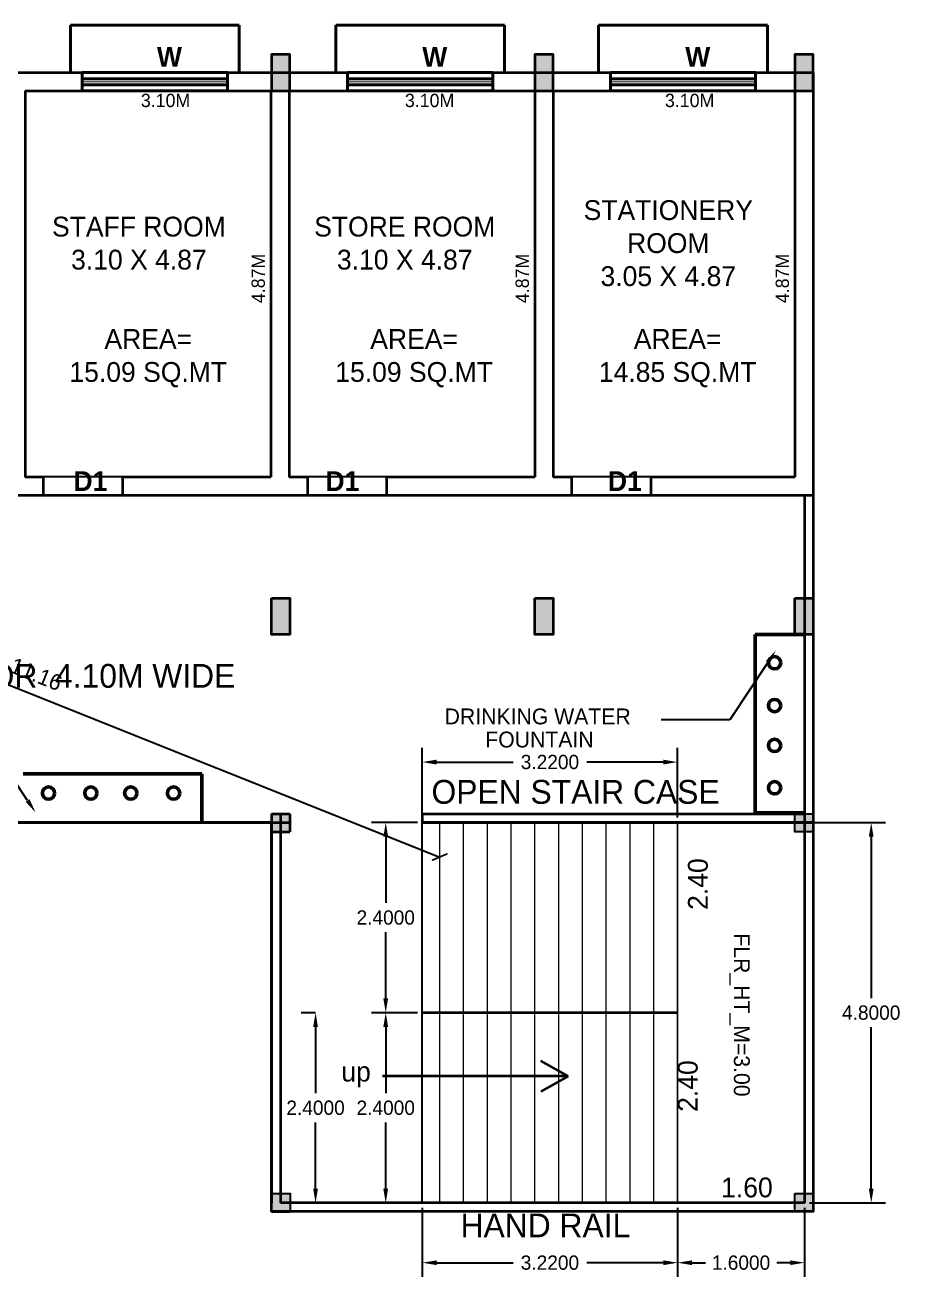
# Model space of a CAD drawing. Header units: metres. Extents: x 6102588 to 6102903, y -6660468 to -6660379.
# Drawn here: x 6102745.3 to 6102756.35, y -6660445.82 to -6660430.03 of the extents above; entities that cross this region are included whole.
import ezdxf
from ezdxf import colors
from ezdxf.entities.mleader import LeaderData, LeaderLine
from ezdxf.math import Vec2, Vec3

# ---------------------------------------------------------------- set-up
doc = ezdxf.new("R2010")
doc.units = ezdxf.units.M
doc.header["$LTSCALE"] = 500
doc.header["$MEASUREMENT"] = 0
doc.linetypes.add('DASHED2', pattern=[0.375, 0.25, -0.125])
doc.linetypes.add('PHANTOM2', pattern=[1.25, 0.625, -0.125, 0.125, -0.125, 0.125, -0.125])
doc.layers.get('0').update_dxf_attribs({"linetype": 'CONTINUOUS'})
doc.layers.get('Defpoints').update_dxf_attribs({"linetype": 'CONTINUOUS'})
doc.layers.add('BLK_1_FLR_0_BLT_UP_AREA', color=26, linetype='CONTINUOUS', plot=False)
for name, color, linetype in [('BLK_1_FLR_0_CARPET_AREA', 3, 'CONTINUOUS'), ('BLK_1_FLR_0_EXIT_WIDTH_STAIR', 1, 'CONTINUOUS'), ('BLK_1_FLR_0_REGULAR_ROOM_1', 117, 'CONTINUOUS'), ('BLK_1_FLR_0_STAIR_2', 1, 'CONTINUOUS'), ('COLUMN', 2, 'CONTINUOUS')]:
    doc.layers.add(name, color=color, linetype=linetype)
for name, color, linetype, lineweight in [('BLK_1_FLR_0_STAIR_2_FLIGHT_1', 7, 'CONTINUOUS', 0), ('BLK_1_FLR_0_STAIR_2_FLIGHT_2', 7, 'CONTINUOUS', 0), ('BLK_1_FLR_0_STAIR_2_LANDING_1', 7, 'CONTINUOUS', 0), ('DIST_EXIT', 7, 'CONTINUOUS', 0)]:
    doc.layers.add(name, color=color, linetype=linetype, lineweight=lineweight)
doc.styles.add('gautham', font='arial.ttf')
doc.styles.get("Standard").update_dxf_attribs({"font": 'GOTHIC.TTF'})
doc.styles.add('USA TEXT', font='GOTHIC.TTF')
doc.dimstyles.new('1-100-ED', dxfattribs={"dimtxt": 0.2, "dimasz": 0.15, "dimexe": 0.18, "dimexo": 0.0625, "dimgap": 0.15, "dimtad": 1, "dimzin": 0, "dimdsep": 46, "dimtxsty": 'USA TEXT', "dimblk": 'ARCHTICK', "dimcen": 0.1, "dimse1": 1, "dimse2": 1, "dimclrd": 256, "dimclrt": 256, "dimadec": 0, "dimazin": 0, "dimtfac": 1, "dimtofl": 0, "dimtmove": 0, "dimatfit": 3, "dimldrblk": 'ARCHTICK', "dimfxl": 0, "dimtolj": 1, "dimtzin": 0, "dimarcsym": 0})
doc.dimstyles.get("Standard").update_dxf_attribs({"dimtxt": 0.18, "dimasz": 0.18, "dimexe": 0.18, "dimexo": 0.0625, "dimgap": 0.09, "dimtad": 0, "dimtih": 1, "dimtoh": 1, "dimdec": 4, "dimzin": 0, "dimdsep": 46, "dimtxsty": 'Standard', "dimcen": 0.09, "dimadec": 0, "dimazin": 0, "dimtfac": 1, "dimtdec": 4, "dimtofl": 0, "dimtmove": 0, "dimatfit": 3, "dimfxl": 0, "dimtolj": 1, "dimtzin": 0, "dimarcsym": 0})

# ---------------------------------------------------------------- blocks, each defined once
blk = doc.blocks.new('A$C3D6C2CD6')
at = {"layer": 'COLUMN'}
blk.add_hatch(color=256, dxfattribs=at).paths.add_polyline_path([(0.23, 0.23), (0, 0.23), (0, 0), (0.23, 0)])
blk.add_lwpolyline([(0, 0.23), (0.23, 0.23), (0.23, 0), (0, 0)], close=True, dxfattribs=at)
blk = doc.blocks.new('*D8')
at = {"layer": 'BLK_1_FLR_0_EXIT_WIDTH_STAIR', "color": 0, "linetype": 'ByBlock', "lineweight": -2}
for p, q in [((6102748.967, -6660442.487), (6102748.787, -6660442.487)), ((6102748.967, -6660442.667), (6102748.967, -6660443.502)), ((6102748.967, -6660444.707), (6102748.967, -6660443.871)), ((6102748.967, -6660444.887), (6102748.787, -6660444.887))]:
    blk.add_line(p, q, dxfattribs=at)
at = {"layer": 'BLK_1_FLR_0_EXIT_WIDTH_STAIR', "color": 0, "linetype": 'ByBlock'}
for points in [[(6102748.937, -6660442.667), (6102748.997, -6660442.667), (6102748.967, -6660442.487)], [(6102748.937, -6660444.707), (6102748.997, -6660444.707), (6102748.967, -6660444.887)]]:
    blk.add_solid(points, dxfattribs=at)
at = {"layer": 'Defpoints', "color": 0, "linetype": 'ByBlock'}
for p in [(6102750.313, -6660442.487), (6102748.967, -6660444.887), (6102750.313, -6660444.887)]:
    blk.add_point(p, dxfattribs=at)
at = {"layer": 'BLK_1_FLR_0_EXIT_WIDTH_STAIR', "color": 0, "linetype": 'ByBlock', "lineweight": 35, "insert": (6102748.967, -6660443.687), "char_height": 0.18, "attachment_point": 5}
blk.add_mtext('\\A1;2.4000', dxfattribs=at)
blk = doc.blocks.new('*D22')
at = {"layer": 'BLK_1_FLR_0_STAIR_2_FLIGHT_2', "color": 0, "linetype": 'Continuous', "lineweight": -2}
for p, q in [((6102750.313, -6660440.024), (6102750.313, -6660439.145)), ((6102753.533, -6660440.024), (6102753.533, -6660439.145)), ((6102750.493, -6660439.325), (6102751.46, -6660439.325)), ((6102753.353, -6660439.325), (6102752.387, -6660439.325))]:
    blk.add_line(p, q, dxfattribs=at)
at = {"layer": 'BLK_1_FLR_0_STAIR_2_FLIGHT_2', "color": 0, "linetype": 'Continuous'}
for points in [[(6102750.493, -6660439.295), (6102750.493, -6660439.355), (6102750.313, -6660439.325)], [(6102753.353, -6660439.295), (6102753.353, -6660439.355), (6102753.533, -6660439.325)]]:
    blk.add_solid(points, dxfattribs=at)
at = {"layer": 'Defpoints', "color": 0, "linetype": 'Continuous'}
for p in [(6102753.533, -6660439.325), (6102750.313, -6660440.087), (6102753.533, -6660440.087)]:
    blk.add_point(p, dxfattribs=at)
at = {"layer": 'BLK_1_FLR_0_STAIR_2_FLIGHT_2', "color": 0, "linetype": 'Continuous', "insert": (6102751.923, -6660439.325), "char_height": 0.18, "attachment_point": 5}
blk.add_mtext('\\A1;3.2200', dxfattribs=at)
blk = doc.blocks.new('*D23')
at = {"layer": 'BLK_1_FLR_0_STAIR_2_LANDING_1', "color": 0, "linetype": 'Continuous', "lineweight": -2}
for p, q in [((6102755.196, -6660440.087), (6102756.155, -6660440.087)), ((6102755.975, -6660440.267), (6102755.975, -6660442.302)), ((6102755.975, -6660444.707), (6102755.975, -6660442.671)), ((6102755.196, -6660444.887), (6102756.155, -6660444.887))]:
    blk.add_line(p, q, dxfattribs=at)
at = {"layer": 'BLK_1_FLR_0_STAIR_2_LANDING_1', "color": 0, "linetype": 'Continuous'}
for points in [[(6102755.945, -6660440.267), (6102756.005, -6660440.267), (6102755.975, -6660440.087)], [(6102755.945, -6660444.707), (6102756.005, -6660444.707), (6102755.975, -6660444.887)]]:
    blk.add_solid(points, dxfattribs=at)
at = {"layer": 'Defpoints', "color": 0, "linetype": 'Continuous'}
for p in [(6102755.133, -6660440.087), (6102755.133, -6660444.887), (6102755.975, -6660444.887)]:
    blk.add_point(p, dxfattribs=at)
at = {"layer": 'BLK_1_FLR_0_STAIR_2_LANDING_1', "color": 0, "linetype": 'Continuous', "insert": (6102755.975, -6660442.487), "char_height": 0.18, "attachment_point": 5}
blk.add_mtext('\\A1;4.8000', dxfattribs=at)
blk = doc.blocks.new('*D24')
at = {"layer": 'BLK_1_FLR_0_STAIR_2_FLIGHT_2', "color": 0, "linetype": 'Continuous', "lineweight": -2}
for p, q in [((6102750.251, -6660440.087), (6102749.672, -6660440.087)), ((6102749.852, -6660440.267), (6102749.852, -6660441.102)), ((6102749.852, -6660442.307), (6102749.852, -6660441.471)), ((6102750.251, -6660442.487), (6102749.672, -6660442.487))]:
    blk.add_line(p, q, dxfattribs=at)
at = {"layer": 'BLK_1_FLR_0_STAIR_2_FLIGHT_2', "color": 0, "linetype": 'Continuous'}
for points in [[(6102749.822, -6660440.267), (6102749.882, -6660440.267), (6102749.852, -6660440.087)], [(6102749.822, -6660442.307), (6102749.882, -6660442.307), (6102749.852, -6660442.487)]]:
    blk.add_solid(points, dxfattribs=at)
at = {"layer": 'Defpoints', "color": 0, "linetype": 'Continuous'}
for p in [(6102750.313, -6660440.087), (6102749.852, -6660442.487), (6102750.313, -6660442.487)]:
    blk.add_point(p, dxfattribs=at)
at = {"layer": 'BLK_1_FLR_0_STAIR_2_FLIGHT_2', "color": 0, "linetype": 'Continuous', "insert": (6102749.852, -6660441.287), "char_height": 0.18, "attachment_point": 5}
blk.add_mtext('\\A1;2.4000', dxfattribs=at)
blk = doc.blocks.new('*D25')
at = {"layer": 'BLK_1_FLR_0_STAIR_2_FLIGHT_1', "color": 0, "linetype": 'Continuous', "lineweight": -2}
for p, q in [((6102750.251, -6660442.487), (6102749.672, -6660442.487)), ((6102749.852, -6660442.667), (6102749.852, -6660443.502)), ((6102749.852, -6660444.707), (6102749.852, -6660443.871)), ((6102750.251, -6660444.887), (6102749.672, -6660444.887))]:
    blk.add_line(p, q, dxfattribs=at)
at = {"layer": 'BLK_1_FLR_0_STAIR_2_FLIGHT_1', "color": 0, "linetype": 'Continuous'}
for points in [[(6102749.822, -6660442.667), (6102749.882, -6660442.667), (6102749.852, -6660442.487)], [(6102749.822, -6660444.707), (6102749.882, -6660444.707), (6102749.852, -6660444.887)]]:
    blk.add_solid(points, dxfattribs=at)
at = {"layer": 'Defpoints', "color": 0, "linetype": 'Continuous'}
for p in [(6102750.313, -6660442.487), (6102749.852, -6660444.887), (6102750.313, -6660444.887)]:
    blk.add_point(p, dxfattribs=at)
at = {"layer": 'BLK_1_FLR_0_STAIR_2_FLIGHT_1', "color": 0, "linetype": 'Continuous', "insert": (6102749.852, -6660443.687), "char_height": 0.18, "attachment_point": 5}
blk.add_mtext('\\A1;2.4000', dxfattribs=at)
blk = doc.blocks.new('*D26')
at = {"layer": 'BLK_1_FLR_0_STAIR_2_FLIGHT_1', "color": 0, "linetype": 'Continuous', "lineweight": -2}
for p, q in [((6102750.313, -6660444.949), (6102750.313, -6660445.821)), ((6102753.533, -6660444.949), (6102753.533, -6660445.821)), ((6102750.493, -6660445.641), (6102751.46, -6660445.641)), ((6102753.353, -6660445.641), (6102752.387, -6660445.641))]:
    blk.add_line(p, q, dxfattribs=at)
at = {"layer": 'BLK_1_FLR_0_STAIR_2_FLIGHT_1', "color": 0, "linetype": 'Continuous'}
for points in [[(6102750.493, -6660445.611), (6102750.493, -6660445.671), (6102750.313, -6660445.641)], [(6102753.353, -6660445.611), (6102753.353, -6660445.671), (6102753.533, -6660445.641)]]:
    blk.add_solid(points, dxfattribs=at)
at = {"layer": 'Defpoints', "color": 0, "linetype": 'Continuous'}
for p in [(6102750.313, -6660444.887), (6102753.533, -6660444.887), (6102750.313, -6660445.641)]:
    blk.add_point(p, dxfattribs=at)
at = {"layer": 'BLK_1_FLR_0_STAIR_2_FLIGHT_1', "color": 0, "linetype": 'Continuous', "insert": (6102751.923, -6660445.641), "char_height": 0.18, "attachment_point": 5}
blk.add_mtext('\\A1;3.2200', dxfattribs=at)
blk = doc.blocks.new('*D27')
at = {"layer": 'BLK_1_FLR_0_STAIR_2_LANDING_1', "color": 0, "linetype": 'Continuous', "lineweight": -2}
for p, q in [((6102753.533, -6660444.949), (6102753.533, -6660445.821)), ((6102755.133, -6660444.949), (6102755.133, -6660445.821)), ((6102753.713, -6660445.641), (6102753.883, -6660445.641)), ((6102754.953, -6660445.641), (6102754.783, -6660445.641))]:
    blk.add_line(p, q, dxfattribs=at)
at = {"layer": 'BLK_1_FLR_0_STAIR_2_LANDING_1', "color": 0, "linetype": 'Continuous'}
for points in [[(6102753.713, -6660445.611), (6102753.713, -6660445.671), (6102753.533, -6660445.641)], [(6102754.953, -6660445.611), (6102754.953, -6660445.671), (6102755.133, -6660445.641)]]:
    blk.add_solid(points, dxfattribs=at)
at = {"layer": 'Defpoints', "color": 0, "linetype": 'Continuous'}
for p in [(6102753.533, -6660444.887), (6102755.133, -6660444.887), (6102755.133, -6660445.641)]:
    blk.add_point(p, dxfattribs=at)
at = {"layer": 'BLK_1_FLR_0_STAIR_2_LANDING_1', "color": 0, "linetype": 'Continuous', "insert": (6102754.333, -6660445.641), "char_height": 0.18, "attachment_point": 5}
blk.add_mtext('\\A1;1.6000', dxfattribs=at)
blk = doc.blocks.new('_ArchTick')
at = {"color": 0, "linetype": 'ByBlock', "const_width": 0.15}
blk.add_lwpolyline([(-0.5, -0.5), (0.5, 0.5)], dxfattribs=at)
blk = doc.blocks.new('*D105')
at = {"layer": 'Defpoints', "color": 0}
for p in [(6102740.166, -6660436.384), (6102750.533, -6660440.523), (6102750.533, -6660440.523)]:
    blk.add_point(p, dxfattribs=at)
at = {"layer": 'DIST_EXIT', "linetype": 'PHANTOM2', "lineweight": -2}
blk.add_line((6102740.166, -6660436.384), (6102750.533, -6660440.523), dxfattribs=at)
at = {"layer": 'DIST_EXIT', "lineweight": -2, "xscale": 0.15, "yscale": 0.15, "zscale": 0.15}
for p, rotation in [((6102740.166, -6660436.384), 158.2338527783176), ((6102750.533, -6660440.523), 338.2338527783177)]:
    blk.add_blockref('_ArchTick', p, dxfattribs=dict(at, rotation=rotation))
at = {"layer": 'DIST_EXIT', "insert": (6102745.444, -6660438.217), "char_height": 0.2, "attachment_point": 5, "rotation": 338.2339, "style": 'USA TEXT'}
blk.add_mtext('\\A1;11.16', dxfattribs=at)

msp = doc.modelspace()

# ---------------------------------------------------------------- hatches: boundary and pattern name
at = {"linetype": 'ByBlock', "lineweight": 35}
h = msp.add_hatch(color=256, dxfattribs=at)
h.dxf.hatch_style = 1
h.paths.add_polyline_path([(6102748.64324, -6660430.39657), (6102748.41324, -6660430.39657), (6102748.41324, -6660430.85657), (6102748.64324, -6660430.85657)])
h = msp.add_hatch(color=256, dxfattribs=at)
h.dxf.hatch_style = 1
h.paths.add_polyline_path([(6102751.96324, -6660430.39657), (6102751.73324, -6660430.39657), (6102751.73324, -6660430.85657), (6102751.96324, -6660430.85657)])
h = msp.add_hatch(color=256, dxfattribs=at)
h.dxf.hatch_style = 1
h.paths.add_polyline_path([(6102755.24324, -6660430.39657), (6102755.01324, -6660430.39657), (6102755.01324, -6660430.85657), (6102755.24324, -6660430.85657)])
h = msp.add_hatch(color=256, dxfattribs=at)
h.dxf.hatch_style = 1
h.paths.add_polyline_path([(6102748.64324, -6660437.25657), (6102748.41324, -6660437.25657), (6102748.41324, -6660437.71657), (6102748.64324, -6660437.71657)])
h = msp.add_hatch(color=256, dxfattribs=at)
h.dxf.hatch_style = 1
h.paths.add_polyline_path([(6102751.96254, -6660437.25657), (6102751.73254, -6660437.25657), (6102751.73254, -6660437.71657), (6102751.96254, -6660437.71657)])
h = msp.add_hatch(color=256, dxfattribs=at)
h.dxf.hatch_style = 1
h.paths.add_polyline_path([(6102755.24324, -6660437.25657), (6102755.01324, -6660437.25657), (6102755.01324, -6660437.71657), (6102755.24324, -6660437.71657)])
h = msp.add_hatch(color=256, dxfattribs=at)
h.dxf.hatch_style = 1
h.paths.add_polyline_path([(6102748.64324, -6660439.97657), (6102748.41324, -6660439.97657), (6102748.41324, -6660440.20657), (6102748.64324, -6660440.20657)])

# ---------------------------------------------------------------- linework, layer by layer
at = {"linetype": 'DASHED2', "lineweight": 40}
for p, q in [((6102745.87432, -6660430.02657), (6102748.00432, -6660430.02657)), ((6102745.87432, -6660430.62657), (6102745.87432, -6660430.02657)), ((6102748.00432, -6660430.62657), (6102748.00432, -6660430.02657)), ((6102749.22092, -6660430.02657), (6102751.35092, -6660430.02657)), ((6102749.22092, -6660430.62657), (6102749.22092, -6660430.02657)), ((6102751.35092, -6660430.62657), (6102751.35092, -6660430.02657)), ((6102752.53747, -6660430.02657), (6102754.66747, -6660430.02657)), ((6102752.53747, -6660430.62657), (6102752.53747, -6660430.02657)), ((6102754.66747, -6660430.62657), (6102754.66747, -6660430.02657))]:
    msp.add_line(p, q, dxfattribs=at)
at = {"color": 0, "lineweight": 35}
for p, q in [((6102718.62324, -6660430.62657), (6102755.24324, -6660430.62657)), ((6102755.24324, -6660430.62657), (6102755.24324, -6660444.88657)), ((6102745.30324, -6660430.85657), (6102748.40324, -6660430.85657)), ((6102745.30324, -6660430.85657), (6102745.30324, -6660435.72657)), ((6102748.40324, -6660430.85657), (6102748.40324, -6660435.72657)), ((6102748.63324, -6660430.85657), (6102751.73324, -6660430.85657)), ((6102748.63324, -6660430.85657), (6102748.63324, -6660435.72657)), ((6102751.73324, -6660430.85657), (6102751.73324, -6660435.72657)), ((6102751.96324, -6660430.85657), (6102755.01324, -6660430.85657)), ((6102751.96324, -6660430.85657), (6102751.96324, -6660435.72657)), ((6102755.01324, -6660430.85657), (6102755.01324, -6660435.72657)), ((6102745.30324, -6660435.72657), (6102745.45329, -6660435.72657)), ((6102745.53324, -6660435.72657), (6102745.53324, -6660435.95657)), ((6102746.53324, -6660435.72657), (6102748.40324, -6660435.72657)), ((6102746.53324, -6660435.72657), (6102746.53324, -6660435.95657)), ((6102748.63324, -6660435.72657), (6102748.86324, -6660435.72657)), ((6102748.63324, -6660435.72657), (6102748.86324, -6660435.72657)), ((6102748.86324, -6660435.72657), (6102748.86324, -6660435.95657)), ((6102749.86324, -6660435.72657), (6102751.73324, -6660435.72657)), ((6102749.86324, -6660435.72657), (6102749.93324, -6660435.72657)), ((6102749.86324, -6660435.72657), (6102749.86324, -6660435.95657)), ((6102751.96324, -6660435.72657), (6102752.19368, -6660435.72657)), ((6102752.19324, -6660435.72657), (6102752.19368, -6660435.72657)), ((6102752.19368, -6660435.72657), (6102752.19368, -6660435.95657)), ((6102753.19368, -6660435.72657), (6102755.01324, -6660435.72657)), ((6102753.19368, -6660435.72657), (6102753.19368, -6660435.95657)), ((6102738.97324, -6660435.95657), (6102755.24324, -6660435.95657)), ((6102755.13324, -6660435.95657), (6102755.13324, -6660444.88657)), ((6102748.41324, -6660439.97657), (6102748.41324, -6660444.88657)), ((6102748.52324, -6660439.97657), (6102748.52324, -6660444.88657)), ((6102750.31324, -6660439.97657), (6102755.13324, -6660439.97657)), ((6102738.97324, -6660440.08657), (6102748.64324, -6660440.08657)), ((6102750.31324, -6660440.08657), (6102755.24324, -6660440.08657)), ((6102755.24324, -6660440.08657), (6102750.31324, -6660440.08657)), ((6102750.31324, -6660440.08657), (6102755.13324, -6660440.08657)), ((6102750.31324, -6660440.08657), (6102755.13324, -6660440.08657)), ((6102755.24324, -6660440.08657), (6102752.80517, -6660440.08657)), ((6102755.13324, -6660440.08657), (6102755.13324, -6660444.88657)), ((6102753.53324, -6660442.48657), (6102750.31324, -6660442.48657)), ((6102748.41324, -6660444.99657), (6102748.41324, -6660444.69177)), ((6102748.41324, -6660444.99657), (6102748.41324, -6660444.69177)), ((6102755.13324, -6660444.88657), (6102748.52324, -6660444.88657)), ((6102753.53324, -6660444.88657), (6102750.31324, -6660444.88657)), ((6102755.13324, -6660444.88657), (6102750.31324, -6660444.88657)), ((6102755.24324, -6660444.99657), (6102748.41324, -6660444.99657)), ((6102748.41464, -6660444.99657), (6102748.64324, -6660444.99657)), ((6102748.41464, -6660444.99657), (6102748.64324, -6660444.99657))]:
    msp.add_line(p, q, dxfattribs=at)
at = {"lineweight": 40, "ltscale": 1.2}
for p, q in [((6102747.85432, -6660430.62656), (6102746.02432, -6660430.62657)), ((6102746.02432, -6660430.62657), (6102746.02432, -6660430.85656)), ((6102747.85432, -6660430.70338), (6102746.02432, -6660430.70338)), ((6102747.85432, -6660430.62656), (6102747.85432, -6660430.85656)), ((6102751.20092, -6660430.62656), (6102749.37092, -6660430.62657)), ((6102749.37092, -6660430.62657), (6102749.37092, -6660430.85656)), ((6102751.20092, -6660430.70338), (6102749.37092, -6660430.70338)), ((6102751.20092, -6660430.62656), (6102751.20092, -6660430.85656)), ((6102754.51743, -6660430.62656), (6102752.68743, -6660430.62657)), ((6102752.68743, -6660430.62657), (6102752.68744, -6660430.85656)), ((6102754.51744, -6660430.70338), (6102752.68744, -6660430.70338)), ((6102754.51743, -6660430.62656), (6102754.51744, -6660430.85656)), ((6102747.85432, -6660430.77997), (6102746.02432, -6660430.77997)), ((6102747.85432, -6660430.85656), (6102746.02432, -6660430.85657)), ((6102751.20092, -6660430.77997), (6102749.37092, -6660430.77997)), ((6102751.20092, -6660430.85656), (6102749.37092, -6660430.85657)), ((6102754.51744, -6660430.77997), (6102752.68744, -6660430.77997)), ((6102754.51744, -6660430.85656), (6102752.68744, -6660430.85657))]:
    msp.add_line(p, q, dxfattribs=at)
at = {"linetype": 'ByBlock', "lineweight": 35}
for p, q in [((6102745.30324, -6660435.72657), (6102745.53324, -6660435.72657)), ((6102748.41324, -6660439.97657), (6102748.64324, -6660439.97657)), ((6102748.41324, -6660439.97657), (6102748.41324, -6660440.20657)), ((6102748.64324, -6660439.97657), (6102748.64324, -6660440.20657)), ((6102748.41324, -6660440.20657), (6102748.64324, -6660440.20657)), ((6102752.15324, -6660443.28657), (6102751.80896, -6660443.09337)), ((6102752.15324, -6660443.28657), (6102749.81115, -6660443.28657)), ((6102752.15324, -6660443.28657), (6102751.80896, -6660443.47977))]:
    msp.add_line(p, q, dxfattribs=at)
at = {"linetype": 'ByBlock', "lineweight": 50}
for p, q in [((6102755.12824, -6660437.71657), (6102754.51327, -6660437.71657)), ((6102754.51327, -6660439.96657), (6102754.51327, -6660437.71657)), ((6102745.28121, -6660439.4716), (6102747.53121, -6660439.4716)), ((6102747.53121, -6660440.08657), (6102747.53121, -6660439.4716)), ((6102755.13324, -6660439.96657), (6102754.51327, -6660439.96657))]:
    msp.add_line(p, q, dxfattribs=at)
at = {"lineweight": 35}
msp.add_line((6102750.31324, -6660439.97657), (6102750.31324, -6660440.08657), dxfattribs=at)
at = {"linetype": 'ByBlock', "lineweight": 35}
for points in [[(6102748.41324, -6660430.85657), (6102748.64324, -6660430.85657), (6102748.64324, -6660430.39657), (6102748.41324, -6660430.39657), (6102748.41324, -6660430.85657)], [(6102751.73324, -6660430.85657), (6102751.96324, -6660430.85657), (6102751.96324, -6660430.39657), (6102751.73324, -6660430.39657), (6102751.73324, -6660430.85657)], [(6102755.01324, -6660430.85657), (6102755.24324, -6660430.85657), (6102755.24324, -6660430.39657), (6102755.01324, -6660430.39657), (6102755.01324, -6660430.85657)], [(6102748.41324, -6660437.25657), (6102748.64324, -6660437.25657), (6102748.64324, -6660437.71657), (6102748.41324, -6660437.71657), (6102748.41324, -6660437.25657)], [(6102751.73254, -6660437.25657), (6102751.96254, -6660437.25657), (6102751.96254, -6660437.71657), (6102751.73254, -6660437.71657), (6102751.73254, -6660437.25657)], [(6102755.01324, -6660437.25657), (6102755.24324, -6660437.25657), (6102755.24324, -6660437.71657), (6102755.01324, -6660437.71657), (6102755.01324, -6660437.25657)]]:
    msp.add_lwpolyline(points, dxfattribs=at)
at = {"lineweight": 40, "ltscale": 1.2, "const_width": 0.01277}
for points in [[(6102747.85432, -6660430.74167), (6102746.02432, -6660430.74167)], [(6102751.20092, -6660430.74167), (6102749.37092, -6660430.74167)], [(6102754.51744, -6660430.74167), (6102752.68744, -6660430.74167)]]:
    msp.add_lwpolyline(points, dxfattribs=at)
at = {"color": 0, "lineweight": 50}
for centre in [(6102754.75715, -6660438.07109), (6102754.75715, -6660438.61249), (6102754.75715, -6660439.11521), (6102745.59891, -6660439.71547), (6102746.13257, -6660439.71547), (6102746.63529, -6660439.71547), (6102747.17669, -6660439.71547), (6102754.75715, -6660439.64887)]:
    msp.add_circle(centre, 0.07734, dxfattribs=at)
at = {"layer": 'BLK_1_FLR_0_BLT_UP_AREA', "color": 24, "linetype": 'ByBlock', "lineweight": 35}
msp.add_lwpolyline([(6102718.62324, -6660430.62657), (6102755.24324, -6660430.62657), (6102755.24324, -6660444.99657), (6102748.41324, -6660444.99657), (6102748.41324, -6660440.08657), (6102718.62324, -6660440.08657)], close=True, dxfattribs=at)
at = {"layer": 'BLK_1_FLR_0_CARPET_AREA', "color": 3, "linetype": 'ByBlock'}
for points in [[(6102745.30324, -6660430.85657), (6102748.40324, -6660430.85657), (6102748.40324, -6660435.72657), (6102746.53324, -6660435.72657), (6102746.53324, -6660435.72657), (6102745.53324, -6660435.72657), (6102745.53324, -6660435.72657), (6102745.30324, -6660435.72657)], [(6102751.96324, -6660430.85657), (6102755.01324, -6660430.85657), (6102755.01324, -6660435.72657), (6102753.19368, -6660435.72657), (6102753.19368, -6660435.72657), (6102752.19368, -6660435.72657), (6102752.19368, -6660435.72657), (6102751.96324, -6660435.72657)]]:
    msp.add_lwpolyline(points, close=True, dxfattribs=at)
msp.add_lwpolyline([(6102748.63324, -6660430.85657), (6102751.73324, -6660430.85657), (6102751.73324, -6660435.72657), (6102749.86324, -6660435.72657), (6102749.86324, -6660435.72657), (6102748.86324, -6660435.72657), (6102748.86324, -6660435.72657), (6102748.63324, -6660435.72657), (6102748.63324, -6660430.85657)], dxfattribs=at)
at = {"layer": 'BLK_1_FLR_0_REGULAR_ROOM_1', "color": 3, "linetype": 'ByBlock'}
for points in [[(6102745.30324, -6660430.85657), (6102748.40324, -6660430.85657), (6102748.40324, -6660435.72657), (6102746.53324, -6660435.72657), (6102746.53324, -6660435.72657), (6102745.53324, -6660435.72657), (6102745.53324, -6660435.72657), (6102745.30324, -6660435.72657)], [(6102751.96324, -6660430.85657), (6102755.01324, -6660430.85657), (6102755.01324, -6660435.72657), (6102753.19368, -6660435.72657), (6102753.19368, -6660435.72657), (6102752.19368, -6660435.72657), (6102752.19368, -6660435.72657), (6102751.96324, -6660435.72657)]]:
    msp.add_lwpolyline(points, close=True, dxfattribs=at)
msp.add_lwpolyline([(6102748.63324, -6660430.85657), (6102751.73324, -6660430.85657), (6102751.73324, -6660435.72657), (6102749.86324, -6660435.72657), (6102749.86324, -6660435.72657), (6102748.86324, -6660435.72657), (6102748.86324, -6660435.72657), (6102748.63324, -6660435.72657), (6102748.63324, -6660430.85657)], dxfattribs=at)
at = {"layer": 'BLK_1_FLR_0_STAIR_2', "linetype": 'Continuous'}
msp.add_lwpolyline([(6102750.31324, -6660440.08657), (6102755.13324, -6660440.08657), (6102755.13324, -6660444.88657), (6102750.31324, -6660444.88657)], close=True, dxfattribs=at)
at = {"layer": 'BLK_1_FLR_0_STAIR_2_FLIGHT_1', "linetype": 'Continuous'}
for p, q in [((6102750.53395, -6660444.89652), (6102750.53395, -6660442.49652)), ((6102750.83395, -6660444.89652), (6102750.83395, -6660442.49652)), ((6102751.13395, -6660444.89652), (6102751.13395, -6660442.49652)), ((6102751.43395, -6660444.89652), (6102751.43395, -6660442.49652)), ((6102751.73395, -6660444.89652), (6102751.73395, -6660442.49652)), ((6102752.03395, -6660444.89652), (6102752.03395, -6660442.49652)), ((6102752.33395, -6660444.89652), (6102752.33395, -6660442.49652)), ((6102752.63395, -6660444.89652), (6102752.63395, -6660442.49652)), ((6102752.93395, -6660444.89652), (6102752.93395, -6660442.49652)), ((6102753.23395, -6660444.89652), (6102753.23395, -6660442.49652))]:
    msp.add_line(p, q, dxfattribs=at)
msp.add_lwpolyline([(6102750.31324, -6660442.48657), (6102753.53324, -6660442.48657), (6102753.53324, -6660444.88657), (6102750.31324, -6660444.88657)], close=True, dxfattribs=at)
at = {"layer": 'BLK_1_FLR_0_STAIR_2_FLIGHT_2', "linetype": 'Continuous'}
for p, q in [((6102750.53395, -6660442.49652), (6102750.53395, -6660440.09652)), ((6102750.83395, -6660442.49652), (6102750.83395, -6660440.09652)), ((6102751.13395, -6660442.49652), (6102751.13395, -6660440.09652)), ((6102751.43395, -6660442.49652), (6102751.43395, -6660440.09652)), ((6102751.73395, -6660442.49652), (6102751.73395, -6660440.09652)), ((6102752.03395, -6660442.49652), (6102752.03395, -6660440.09652)), ((6102752.33395, -6660442.49652), (6102752.33395, -6660440.09652)), ((6102752.63395, -6660442.49652), (6102752.63395, -6660440.09652)), ((6102752.93395, -6660442.49652), (6102752.93395, -6660440.09652)), ((6102753.23395, -6660442.49652), (6102753.23395, -6660440.09652))]:
    msp.add_line(p, q, dxfattribs=at)
msp.add_lwpolyline([(6102750.31324, -6660440.08657), (6102753.53324, -6660440.08657), (6102753.53324, -6660442.48657), (6102750.31324, -6660442.48657)], close=True, dxfattribs=at)
at = {"layer": 'BLK_1_FLR_0_STAIR_2_LANDING_1', "linetype": 'Continuous'}
msp.add_lwpolyline([(6102753.53324, -6660440.08657), (6102755.13324, -6660440.08657), (6102755.13324, -6660444.88657), (6102753.53324, -6660444.88657)], close=True, dxfattribs=at)

# ---------------------------------------------------------------- block references
at = {"lineweight": 40, "ltscale": 1.2}
for p in [(6102755.01324, -6660440.20657), (6102748.41464, -6660444.99657), (6102755.01324, -6660444.99657)]:
    msp.add_blockref('A$C3D6C2CD6', p, dxfattribs=at)

# ---------------------------------------------------------------- texts
at = {"color": 0, "linetype": 'ByBlock', "lineweight": 50}
msp.add_text('DRINKING WATER ', height=0.2, dxfattribs=at).set_placement((6102750.5948, -6660438.84907))
at = {"linetype": 'ByBlock', "lineweight": 40, "char_height": 0.25, "width": 0.1997956, "attachment_point": 1, "style": 'gautham'}
for s, insert in [('{\\fComic Sans MS|b1|i0|c0|p66;W}', (6102746.96632, -6660430.30304)), ('{\\fComic Sans MS|b1|i0|c0|p66;W}', (6102750.31291, -6660430.30304)), ('{\\fComic Sans MS|b1|i0|c0|p66;W}', (6102753.62946, -6660430.30304)), ('{\\fComic Sans MS|b1|i0|c0|p66;D1}', (6102745.91399, -6660435.65558)), ('{\\fComic Sans MS|b1|i0|c0|p66;D1}', (6102749.09176, -6660435.65558)), ('{\\fComic Sans MS|b1|i0|c0|p66;D1}', (6102752.65393, -6660435.65558))]:
    msp.add_mtext(s, dxfattribs=dict(at, insert=insert))
at = {"color": 0, "lineweight": 35, "attachment_point": 5}
for s, insert, char_height, width in [('3.10M', (6102747.07527, -6660430.97932), 0.16764, 0.7932896), ('3.10M', (6102750.40527, -6660430.97932), 0.16764, 0.7932896), ('3.10M', (6102753.68527, -6660430.97932), 0.16764, 0.7932896), ('STATIONERY ROOM\\P3.05 X 4.87', (6102753.41587, -6660432.77962), 0.25, 2.9949695), ('STAFF ROOM\\P3.10 X 4.87', (6102746.73892, -6660432.77962), 0.25, 2.9949695), ('STORE ROOM\\P3.10 X 4.87', (6102750.09183, -6660432.77962), 0.25, 2.9949695), ('AREA= \\P15.09 SQ.MT', (6102746.85669, -6660434.22955), 0.25, 4.6466319), ('AREA= \\P15.09 SQ.MT', (6102750.2096, -6660434.22955), 0.25, 4.6466319), ('AREA= \\P14.85 SQ.MT', (6102753.53364, -6660434.22955), 0.25, 4.6466319)]:
    msp.add_mtext(s, dxfattribs=dict(at, insert=insert, char_height=char_height, width=width))
at = {"color": 0, "lineweight": 35, "char_height": 0.16764, "width": 0.6648357, "attachment_point": 5, "rotation": 90}
for insert in [(6102748.24521, -6660433.22306), (6102754.85521, -6660433.22306)]:
    msp.add_mtext('4.87M', dxfattribs=dict(at, insert=insert))
at = {"color": 7, "lineweight": 35, "insert": (6102751.57521, -6660433.22306), "char_height": 0.16764, "width": 0.6648357, "attachment_point": 5, "rotation": 90}
msp.add_mtext('4.87M', dxfattribs=at)
at = {"linetype": 'ByBlock', "lineweight": 40, "attachment_point": 2}
for s, insert, char_height, width in [('CORRIDOR  4.10M WIDE', (6102745.6147, -6660438.08728), 0.3, 15.131904), ('OPEN STAIR CASE', (6102752.24629, -6660439.55059), 0.3, 5.2845787), ('up', (6102749.47811, -6660443.10511), 0.25, 0.7424556), ('1.60', (6102754.40771, -6660444.56635), 0.25, 0.7424556), ('HAND RAIL', (6102751.86606, -6660445.02076), 0.3, 2.6089838)]:
    msp.add_mtext(s, dxfattribs=dict(at, insert=insert, char_height=char_height, width=width))
at = {"lineweight": 50, "insert": (6102751.10749, -6660438.94045), "char_height": 0.2, "width": 1.6467524, "attachment_point": 1}
msp.add_mtext('FOUNTAIN', dxfattribs=at)
at = {"linetype": 'ByBlock', "lineweight": 40, "char_height": 0.25, "width": 0.7424556, "attachment_point": 2, "rotation": 90}
for insert in [(6102753.66394, -6660440.86413), (6102753.53604, -6660443.41244)]:
    msp.add_mtext('2.40', dxfattribs=dict(at, insert=insert))
at = {"layer": 'BLK_1_FLR_0_STAIR_2', "linetype": 'Continuous', "insert": (6102754.44328, -6660442.51546), "char_height": 0.2, "width": 2.4, "attachment_point": 2, "rotation": 270}
msp.add_mtext('FLR_HT_M=3.00', dxfattribs=at)

# ---------------------------------------------------------------- dimensions: what is measured, and where the dimension line sits
at = {"layer": 'BLK_1_FLR_0_EXIT_WIDTH_STAIR', "color": 1, "linetype": 'ByBlock', "lineweight": 35}
dim = msp.add_linear_dim(base=(6102748.96739, -6660444.88657), p1=(6102750.31324, -6660442.48657), p2=(6102750.31324, -6660444.88657), angle=90, dimstyle='Standard', override={"dimfxl": 0, "dimfxlon": 1, "dimarcsym": 2}, dxfattribs=at)
dim.commit()
dim.dimension.update_dxf_attribs({"geometry": '*D8', "text_midpoint": (6102748.96739, -6660443.68657), "dimtype": 160})
at = {"layer": 'BLK_1_FLR_0_STAIR_2_FLIGHT_1', "color": 2, "linetype": 'Continuous'}
dim = msp.add_linear_dim(base=(6102749.85235, -6660444.88657), p1=(6102750.31324, -6660442.48657), p2=(6102750.31324, -6660444.88657), angle=270, dimstyle='Standard', dxfattribs=at)
dim.commit()
dim.dimension.update_dxf_attribs({"geometry": '*D25', "text_midpoint": (6102749.85235, -6660443.68657), "dimtype": 161})
at = {"layer": 'BLK_1_FLR_0_STAIR_2_FLIGHT_1', "color": 1, "linetype": 'Continuous'}
dim = msp.add_aligned_dim(p1=(6102753.53324, -6660444.88657), p2=(6102750.31324, -6660444.88657), distance=0.75421, dimstyle='Standard', dxfattribs=at)
dim.commit()
dim.dimension.update_dxf_attribs({"geometry": '*D26', "text_midpoint": (6102751.92324, -6660445.64078)})
at = {"layer": 'BLK_1_FLR_0_STAIR_2_FLIGHT_2', "color": 1, "linetype": 'Continuous'}
dim = msp.add_aligned_dim(p1=(6102750.31324, -6660440.08657), p2=(6102753.53324, -6660440.08657), distance=0.76115, dimstyle='Standard', dxfattribs=at)
dim.commit()
dim.dimension.update_dxf_attribs({"geometry": '*D22', "text_midpoint": (6102751.92324, -6660439.32542)})
at = {"layer": 'BLK_1_FLR_0_STAIR_2_FLIGHT_2', "color": 2, "linetype": 'Continuous'}
dim = msp.add_aligned_dim(p1=(6102750.31324, -6660440.08657), p2=(6102750.31324, -6660442.48657), distance=-0.46089, dimstyle='Standard', dxfattribs=at)
dim.commit()
dim.dimension.update_dxf_attribs({"geometry": '*D24', "text_midpoint": (6102749.85235, -6660441.28657)})
at = {"layer": 'BLK_1_FLR_0_STAIR_2_LANDING_1', "color": 1, "linetype": 'Continuous'}
dim = msp.add_aligned_dim(p1=(6102755.13324, -6660440.08657), p2=(6102755.13324, -6660444.88657), distance=0.84213, dimstyle='Standard', dxfattribs=at)
dim.commit()
dim.dimension.update_dxf_attribs({"geometry": '*D23', "text_midpoint": (6102755.97537, -6660442.48657)})
at = {"layer": 'BLK_1_FLR_0_STAIR_2_LANDING_1', "color": 2, "linetype": 'Continuous'}
dim = msp.add_aligned_dim(p1=(6102753.53324, -6660444.88657), p2=(6102755.13324, -6660444.88657), distance=-0.75421, dimstyle='Standard', dxfattribs=at)
dim.commit()
dim.dimension.update_dxf_attribs({"geometry": '*D27', "text_midpoint": (6102754.33324, -6660445.64078)})
at = {"layer": 'DIST_EXIT', "color": 7}
dim = msp.add_aligned_dim(p1=(6102740.16623, -6660436.38364), p2=(6102750.53345, -6660440.52312), distance=0, dimstyle='1-100-ED', override={"dimfxlon": 1, "dimarcsym": 2}, dxfattribs=at)
dim.commit()
dim.dimension.update_dxf_attribs({"geometry": '*D105', "text_midpoint": (6102745.44441, -6660438.21653)})

# ---------------------------------------------------------------- leaders
at = {"linetype": 'ByBlock', "lineweight": 50}
ml = msp.add_multileader_mtext('Standard', dxfattribs=at)
ml.set_content('', color=256)
ml.set_leader_properties()
ml.build(insert=Vec2(0, 0))
ml.multileader.update_dxf_attribs({"text_right_attachment_type": 6, "dogleg_length": 0.36, "arrow_head_size": 0.18})
ctx = ml.context
ctx.base_point, ctx.char_height, ctx.arrow_head_size, ctx.landing_gap_size, ctx.plane_origin = Vec3(6102753.23484, -6660438.70119), 0.18, 0.18, 0.09, Vec3(6102753.63778, -6660437.84849)
ctx.right_attachment, ctx.text_align_type = 6, 2
notes = []
notes.append((ctx, [(0, (1, 1, 0), (6102754.19049, -6660438.79119), (-1, 0), 0.77565, [(0, [(6102754.77093, -6660437.91801)], 0, [])])]))
ctx.mtext.insert, ctx.mtext.alignment, ctx.mtext.flow_direction = Vec3(6102753.32484, -6660438.61119), 3, 5
ml = msp.add_multileader_mtext('Standard', dxfattribs=at)
ml.set_content('', color=256)
ml.set_leader_properties()
ml.build(insert=Vec2(0, 0))
ml.multileader.update_dxf_attribs({"text_right_attachment_type": 6, "dogleg_length": 0.36, "arrow_head_size": 0.18})
ctx = ml.context
ctx.base_point, ctx.char_height, ctx.arrow_head_size, ctx.landing_gap_size, ctx.plane_origin = Vec3(6102743.89904, -6660438.9974), 0.18, 0.18, 0.09, Vec3(6102744.30197, -6660440.03011)
ctx.right_attachment, ctx.text_align_type = 6, 2
notes.append((ctx, [(0, (1, 1, 0), (6102744.85468, -6660439.0874), (-1, 0), 0.77565, [(0, [(6102745.43512, -6660439.96058)], 0, [])])]))
ctx.mtext.insert, ctx.mtext.alignment, ctx.mtext.flow_direction = Vec3(6102743.98904, -6660438.9074), 3, 5
for ctx, leaders in notes:
    for number, flags, end, landing, length, lines in leaders:
        leader = LeaderData()
        leader.index, (leader.has_last_leader_line, leader.has_dogleg_vector, leader.attachment_direction) = number, flags
        leader.last_leader_point, leader.dogleg_vector, leader.dogleg_length = Vec3(end), Vec3(landing), length
        for number, points, colour, breaks in lines:
            line = LeaderLine()
            line.index, line.vertices, line.color, line.breaks = number, Vec3.list(points), colors.encode_raw_color(colour), breaks
            leader.lines.append(line)
        ctx.leaders.append(leader)

doc.saveas('drawing.dxf')
